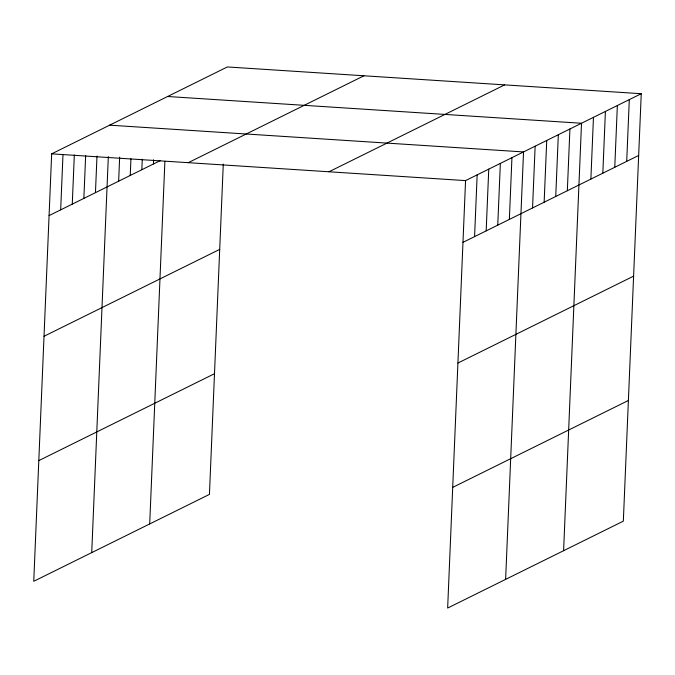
<?xml version="1.0" encoding="UTF-8"?>
<svg xmlns="http://www.w3.org/2000/svg" width="675" height="675" viewBox="0 0 675 675"><rect width="100%" height="100%" fill="white"/><g stroke="black" fill="none" stroke-linecap="round" stroke-linejoin="round"><path stroke-width="1.01" d="M641.25 93.707L465.564 180.605L447.652 608.048L623.337 521.151L641.25 93.707L227.348 66.952L51.663 153.849L33.75 581.293L209.436 494.395L223.282 164.076M60.674 209.866L62.994 154.389M72.267 204.128L74.326 154.938M83.86 198.399L85.657 155.486M95.453 192.662L96.989 156.026M91.724 552.614L108.329 156.575M118.648 181.187L119.661 157.115M130.241 175.458L130.942 158.709M141.834 169.72L142.273 159.249M153.436 163.983L153.605 159.798M149.698 523.935L164.894 161.367M474.576 236.63L477.157 174.876M486.169 230.892L488.759 169.138M497.762 225.155L500.352 163.401M509.355 219.417L511.945 157.663M505.626 579.369L523.538 151.934L109.637 125.17M532.55 207.951L535.14 146.197M544.143 202.213L546.733 140.459M555.736 196.484L558.326 134.73M567.337 190.747L569.919 128.993M563.6 550.699L581.521 123.255L167.619 96.5M590.878 179.103L593.46 117.349M602.826 173.188L605.408 111.434M614.765 167.282L617.355 105.528M626.712 161.376L629.303 99.622M49.081 215.603L160.566 160.456M188.249 162.675L363.935 75.786M328.978 171.779L504.664 84.881M44.018 336.277L219.704 249.379M462.974 242.359L638.66 155.461M38.804 460.612L214.49 373.714M457.92 363.04L633.606 276.142M452.706 487.375L628.391 400.477M51.663 153.849L465.564 180.605"/></g></svg>
